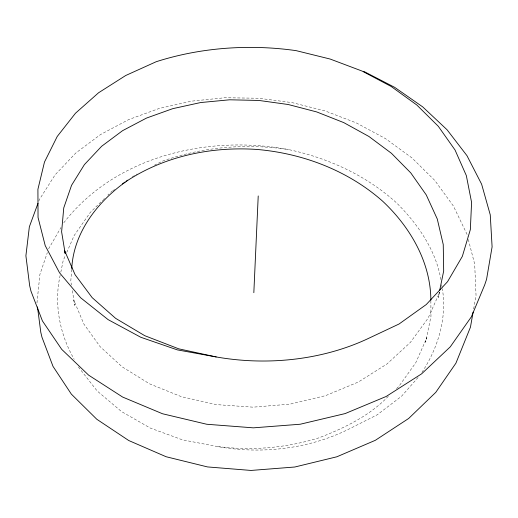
<?xml version="1.0" encoding="UTF-8"?>
<svg xmlns="http://www.w3.org/2000/svg" width="518" height="518" viewBox="0 0 518 518"><rect width="100%" height="100%" fill="white"/><g stroke="black" fill="none" stroke-linecap="round" stroke-linejoin="round"><path stroke-width="0.39" stroke-dasharray="2.59 1.94" d="M71.685 269.392L70.785 281.222L71.426 285.12M36.959 302.939L39.931 274.333L47.326 252.616M473.659 308.968L476.042 295.48L474.689 264.141L468.304 239.465M60.172 275.336C53.736 303.678 59.725 334.311 74.203 359.311M60.813 272.222L63.202 260.515L65.462 255.361M439.335 292.1L438.209 297.572L439.711 292.262L428.095 318.175L410.379 342.417L386.907 364.024L358.326 382.038L325.621 395.629L290.048 404.137L253.088 407.167L216.323 404.61L181.326 396.665L149.54 383.832L122.157 366.841L100.078 346.587L83.877 324.041L73.802 300.207L74.767 305.367L72.196 289.789M48.601 248.873L60.943 227.551M38.805 201.094L39.362 199.579L55.115 174.825L75.79 153.024L100.544 134.544L128.561 119.645L159.084 108.482L191.375 101.172L224.76 97.747L258.586 98.239L292.217 102.635L325.013 110.884L356.345 122.928L385.554 138.656L411.94 157.906L434.79 180.452L453.367 205.983L466.906 234.065L467.501 236.383M66.757 252.415L74.191 235.47L90.223 212.542L102.726 200.155M421.93 372.39C438.04 348.025 447.202 317.89 442.333 288.714M418.091 377.499L401.508 396.296L377.233 414.788L348.821 429.144A176.767 140.773 2.6 0 1 216.44 446.354L182.414 439.834L150.311 428.075L121.497 411.545L97.157 390.96L77.46 365.786M63.792 222.766C115.579 155.886 208.307 134.434 288.649 149.592C328.418 158.107 366.504 175.531 396.743 203.05C417.864 224.106 435.962 250.149 440.973 280.044M103.296 199.592L104.435 198.465M107.841 195.085L108.981 193.959M388.345 396.289C369.366 416.025 344.179 428.108 318.959 437.833C285.819 448.148 250.829 450.971 216.44 446.354M396.529 388.578L398.866 386.376L415.727 362.827L426.897 337.606L425.569 342.32L430.97 316.407L430.866 301.062M110.684 192.269L111.998 191.336M112.652 190.87L114.62 189.478M132.31 176.916L137.095 173.964M154.383 165.223L162.309 161.215A212.775 169.975 2.6 0 1 288.649 149.592M441.718 284.77L442.21 287.924"/><path stroke-width="0.78" d="M253.833 292.689L258.223 195.953M71.749 268.602C73.588 232.019 98.394 200.634 127.622 180.484C165.708 155.795 212.03 146.4 256.973 149.449C302.79 153.38 347.798 170.454 382.485 201.055C409.874 226.606 430.73 262.017 430.859 300.252M473.102 312.14L470.441 327.214L455.924 363.17L435.787 392.34L408.683 418.46L375.323 440.313L336.862 456.785L294.82 467.009L251.036 470.441L207.491 466.925L166.136 456.74L128.755 440.533L96.808 419.269L71.348 394.127L52.998 366.355L41.964 337.212L40.805 332.362L37.477 306.915M439.659 290.54L443.68 270.998L443.246 244.554L437.27 218.984L426.256 194.923L410.774 172.895L391.446 153.302L368.907 136.467L343.777 122.617L316.686 111.927L288.235 104.513L259.019 100.46L229.636 99.799L200.68 102.545L172.759 108.657L146.51 118.072L122.578 130.672L101.651 146.27L84.408 164.601L71.555 185.302L63.753 207.906L61.616 231.811L65.106 253.127M37.969 203.36L29.358 226.793L25.9 255.782L29.668 285.696L30.976 291.168L42.418 320.914L61.707 349.352L88.656 375.174L122.636 397.053L162.522 413.759L206.734 424.255L253.347 427.842L300.2 424.236L345.13 413.584L386.156 396.477L421.6 373.847L450.259 346.866L471.374 316.815L484.667 284.978L486.557 279.364L492.1 246.859L490.255 214.847L481.63 184.207L466.964 155.659L447.047 129.746L422.701 106.883L394.703 87.361L363.811 71.4M122.481 183.896L125.103 182.032M126.411 181.099L127.726 180.173M216.187 356.941L177.35 349.883L140.786 337.263L108.12 319.638L80.691 297.811L59.518 272.785L45.221 245.642L38.041 217.476L37.911 189.31L44.477 162.05L57.226 136.474L75.498 113.209L98.575 92.761L125.725 75.498L156.222 61.713A239.679 176.269 2.6 0 1 296.166 50.654L330.154 59.046L362.03 71.044L391.129 86.441L416.789 104.979L438.325 126.321L455.063 150.039L466.342 175.615L471.587 202.396L470.344 229.603L462.341 256.358L447.546 281.688L426.243 304.558L399.061 323.996L366.99 339.102A198.957 145.746 2.6 0 1 216.187 356.941L178.729 348.828L144.762 335.696L115.585 318.317L92.152 297.63L75.058 274.663L64.536 250.447L65.08 253.367"/></g></svg>
